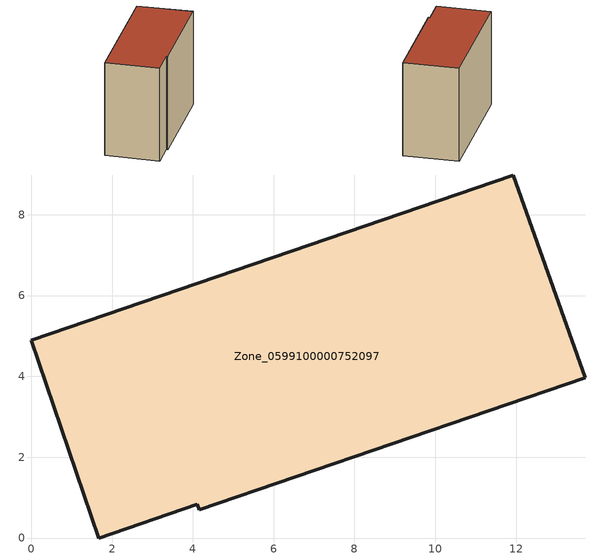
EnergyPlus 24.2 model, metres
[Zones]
Zone_0599100000752097
 floor ground (C_G): 4.11,0.83 1.67,0 0,4.9 11.93,8.98 13.71,3.97 4.16,0.7 z0
 wall outside (C_F): 11.93,8.98 0,4.9 1.67,0 4.11,0.83 4.16,0.7 13.71,3.97 11.93,8.98 z0:9.35
 roof outside (C_R): 13.71,3.97 11.93,8.98 0,4.9 1.67,0 4.11,0.83 4.16,0.7 z9.35
[BUILDING]
Pand.0599100000752097: North Axis=0; Terrain=City; Loads Convergence Tolerance Value=0.04; Temperature Convergence Tolerance Value=0.4; Solar Distribution=FullExterior; Maximum Number of Warmup Days=25; Minimum Number of Warmup Days=1
[Site:Location]
Rotterdam.The.Hague.AP_ZH_NLD Design_Conditions: Latitude=51.96; Longitude=4.45; Time Zone=1; Elevation=-4.5
[SITE:GROUNDTEMPERATURE:BUILDINGSURFACE]
18, 18, 18, 18, 18, 18, 18, 18, 18, 18, 18, 18
[MATERIAL] Thermal Absorptance=0.9; Solar Absorptance=0.7; Visible Absorptance=0.7
Name | Roughness | Thickness | Conductivity | Density | Specific Heat
G.TC.2006-2014 | MediumSmooth | 0.15 | 0.06 | 540 | 1210
F.TC.2006-2014 | Rough | 0.3 | 0.12 | 1920 | 840
R.TC.2006-2014 | MediumRough | 0.2 | 0.08 | 1500 | 1000
[CONSTRUCTION]
C_G: G.TC.2006-2014
C_F: F.TC.2006-2014
C_R: R.TC.2006-2014
[ZONE]
Zone_0599100000752097: Type=1; Multiplier=1; Ceiling Height=Autocalculate; Volume=Autocalculate; Floor Area=autocalculate; Part of Total Floor Area=Yes
[ZONEINFILTRATION:DESIGNFLOWRATE]
Infil_Zone_0599100000752097: Zone or ZoneList or Space or SpaceList=Zone_0599100000752097; Schedule=AlwaysOn; Design Flow Rate Calculation Method=Flow/Area; Flow Rate per Floor Area=0.0015; Constant Term Coefficient=1; Temperature Term Coefficient=0; Velocity Term Coefficient=0; Velocity Squared Term Coefficient=0
[HVACTEMPLATE:ZONE:IDEALLOADSAIRSYSTEM]
Zone_0599100000752097: Maximum Heating Supply Air Temperature=50; Minimum Cooling Supply Air Temperature=13; Maximum Heating Supply Air Humidity Ratio=0.0156; Minimum Cooling Supply Air Humidity Ratio=0.0077; Heating Limit=NoLimit; Cooling Limit=NoLimit; Dehumidification Control Type=ConstantSensibleHeatRatio; Cooling Sensible Heat Ratio=0.7; Dehumidification Setpoint=60; Humidification Control Type=None; Humidification Setpoint=30; Outdoor Air Method=None; Outdoor Air Flow Rate per Person=0.00944; Outdoor Air Flow Rate per Zone Floor Area=0; Outdoor Air Flow Rate per Zone=0; Demand Controlled Ventilation Type=None; Outdoor Air Economizer Type=NoEconomizer; Heat Recovery Type=None; Sensible Heat Recovery Effectiveness=0.7; Latent Heat Recovery Effectiveness=0.65
[ZONECONTROL:THERMOSTAT]
ThermostatControl_Zone_0599100000752097: Zone or ZoneList=Zone_0599100000752097; Control Type Schedule=DualSetpointControlType; Control 1=Thermostat_Zone_0599100000752097; Temperature Difference Between Cutout And Setpoint=0
[THERMOSTATSETPOINT:DUALSETPOINT]
Thermostat_Zone_0599100000752097: Heating Setpoint Temperature Schedule=HeatingSetpoint_Zone_0599100000752097; Cooling Setpoint Temperature Schedule=CoolingSetpoint_Zone_0599100000752097
[SCHEDULE:COMPACT]
HeatingSetpoint_Zone_0599100000752097: Through: 12/31, For: AllDays, Until: 24:00, 21
CoolingSetpoint_Zone_0599100000752097: Through: 12/31, For: AllDays, Until: 24:00, 24
DualSetpointControlType: Through: 12/31, For: AllDays, Until: 24:00, 4
AlwaysOn: Through: 12/31, For: AllDays, Until: 24:00, 1
